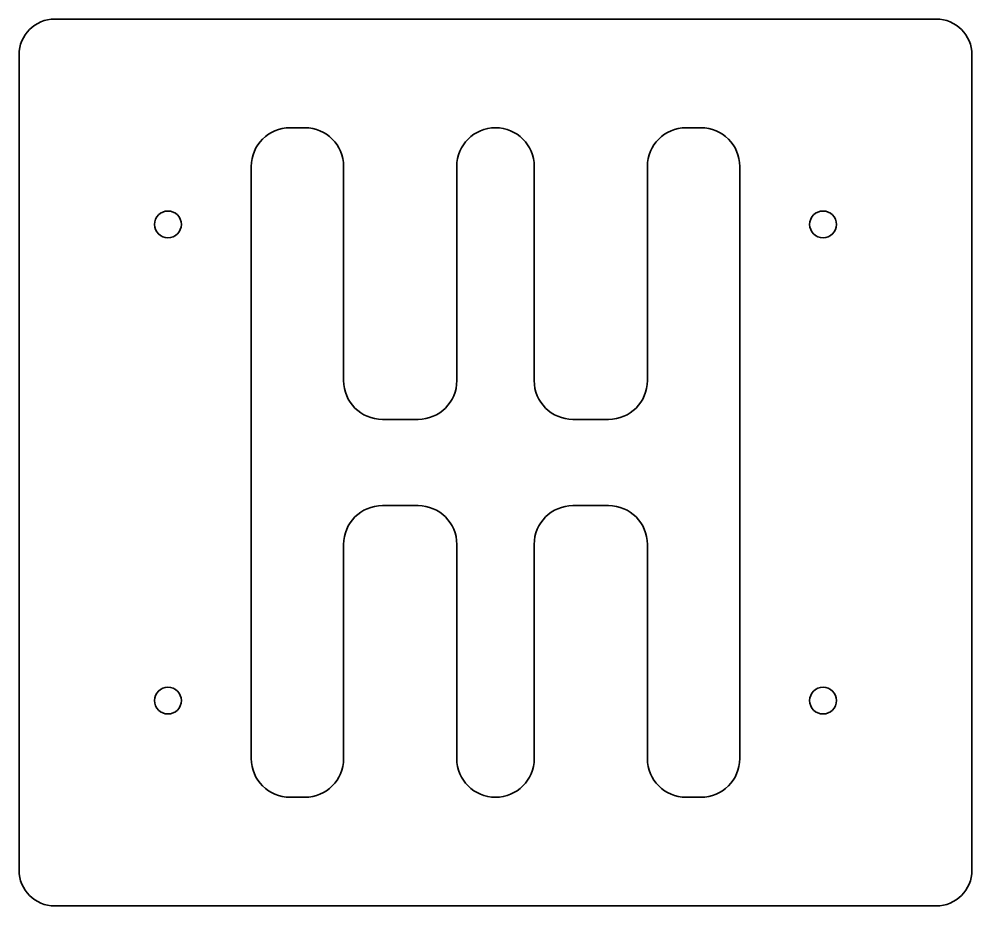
# Model space of a CAD drawing. Header units: inches. Extents: x 0 to 160, y 0 to 149.
import ezdxf

# ---------------------------------------------------------------- set-up
doc = ezdxf.new("R2010")
doc.units = ezdxf.units.IN
doc.header["$MEASUREMENT"] = 0
doc.layers.add('SIMUMAK Visible (ISO)', color=7, linetype='Continuous', lineweight=35)

# ---------------------------------------------------------------- blocks, each defined once
blk = doc.blocks.new('PC-SMT-04-HNY-02')
at = {"layer": 'SIMUMAK Visible (ISO)'}
for p, q in [((6, 149), (154, 149)), ((0, 6), (0, 143)), ((160, 143), (160, 6)), ((45.5, 130.75), (48, 130.75)), ((112, 130.75), (114.5, 130.75)), ((39, 24.75), (39, 124.25)), ((54.5, 124.25), (54.5, 88.25)), ((73.5, 88.25), (73.5, 124.25)), ((86.5, 124.25), (86.5, 88.25)), ((105.5, 88.25), (105.5, 124.25)), ((121, 124.25), (121, 24.75)), ((61, 81.75), (67, 81.75)), ((93, 81.75), (99, 81.75)), ((67, 67.25), (61, 67.25)), ((99, 67.25), (93, 67.25)), ((54.5, 60.75), (54.5, 24.75)), ((73.5, 24.75), (73.5, 60.75)), ((86.5, 60.75), (86.5, 24.75)), ((105.5, 24.75), (105.5, 60.75)), ((48, 18.25), (45.5, 18.25)), ((114.5, 18.25), (112, 18.25)), ((154, 0), (6, 0))]:
    blk.add_line(p, q, dxfattribs=at)
for centre in [(25, 114.5), (135, 114.5), (25, 34.5), (135, 34.5)]:
    blk.add_circle(centre, 2.25, dxfattribs=at)
at = {"layer": 'SIMUMAK Visible (ISO)', "extrusion": (0, 0, -1)}
for centre, radius, start, end in [((-6, 143), 6, 0, 90), ((-154, 143), 6, 90, 180), ((-61, 88.25), 6.5, 270, 0), ((-67, 88.25), 6.5, 180, 270), ((-93, 88.25), 6.5, 270, 0), ((-99, 88.25), 6.5, 180, 270), ((-61, 60.75), 6.5, 0, 90), ((-67, 60.75), 6.5, 90, 180), ((-93, 60.75), 6.5, 0, 90), ((-99, 60.75), 6.5, 90, 180), ((-6, 6), 6, 270, 360), ((-154, 6), 6, 180, 270)]:
    blk.add_arc(centre, radius, start, end, dxfattribs=at)
at = {"layer": 'SIMUMAK Visible (ISO)'}
for centre, start, end in [((45.5, 124.25), 90, 180), ((48, 124.25), 0, 90), ((80, 124.25), 0, 180), ((112, 124.25), 90, 180), ((114.5, 124.25), 0, 90), ((45.5, 24.75), 180, 270), ((48, 24.75), 270, 0), ((80, 24.75), 180, 0), ((112, 24.75), 180, 270), ((114.5, 24.75), 270, 0)]:
    blk.add_arc(centre, 6.5, start, end, dxfattribs=at)

msp = doc.modelspace()

# ---------------------------------------------------------------- block references
msp.add_blockref('PC-SMT-04-HNY-02', (0, 0))

doc.saveas('drawing.dxf')
